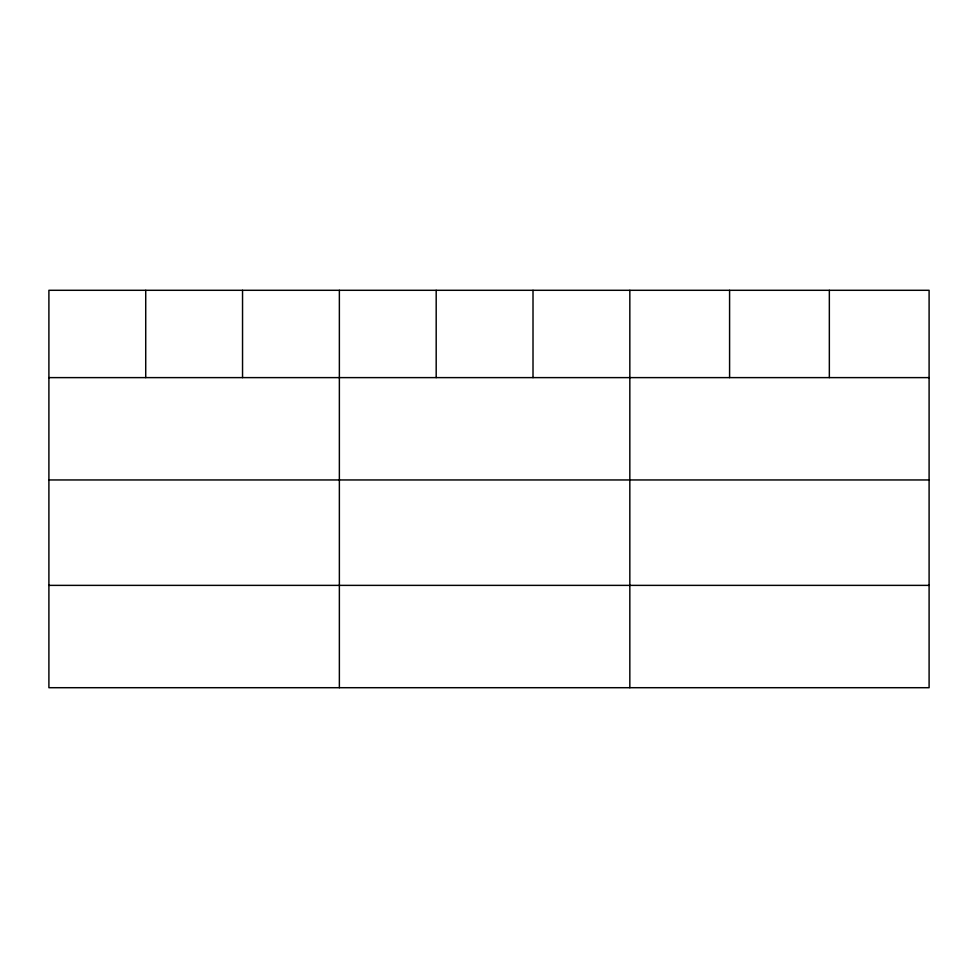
<?xml version="1.0" encoding="UTF-8"?>
<svg xmlns="http://www.w3.org/2000/svg" width="978" height="978" viewBox="0 0 978 978"><rect width="100%" height="100%" fill="white"/><g stroke="black" fill="none" stroke-linecap="round" stroke-linejoin="round"><path stroke-width="1.47" d="M929.1 479.954L929.1 290.295L48.9 290.295L48.9 687.705L929.1 687.705L929.1 479.954L48.9 479.954M48.9 377.618L929.1 377.618M48.9 585.37L929.1 585.37M829.344 290.295L829.344 377.618M729.588 290.295L729.588 377.618M629.832 290.295L629.832 687.705M533.01 290.295L533.01 377.618M436.188 290.295L436.188 377.618M339.366 290.295L339.366 687.705M242.544 290.295L242.544 377.618M145.722 290.295L145.722 377.618"/></g></svg>
